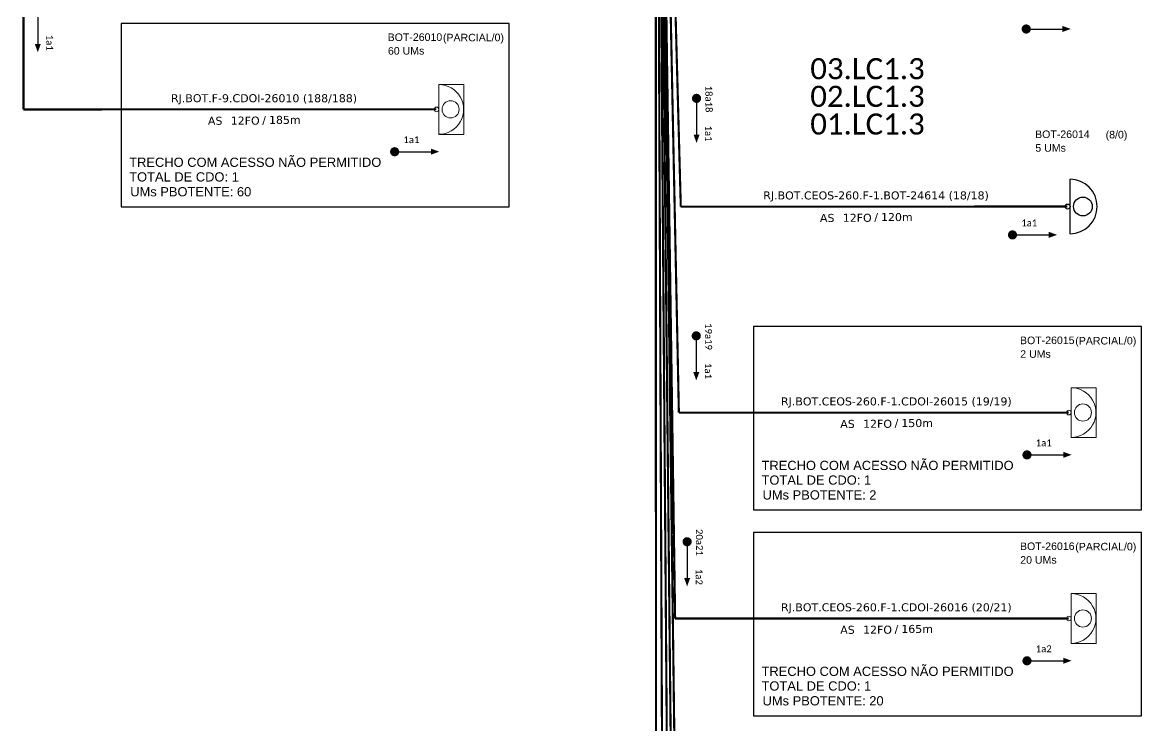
# Model space of a CAD drawing. Extents: x 35688 to 45186, y 3284 to 5132.
# Drawn here: x 44743 to 44987.6, y 3507.1 to 3660.8 of the extents above; entities that cross this region are included whole.
import ezdxf
from ezdxf.enums import TextEntityAlignment as Align

# ---------------------------------------------------------------- set-up
doc = ezdxf.new("R2010")
doc.units = ezdxf.units.DM
doc.header["$MEASUREMENT"] = 0
doc.layers.add("20.0-LEGENDA DOS CDO'S", color=1, linetype='Continuous', lineweight=0)
doc.layers.add('40.1-ETIQUETAS', color=1, linetype='Continuous', lineweight=20)
for name, color, linetype in [('30.4-Selo', 7, 'Continuous'), ('CAP a instalar', 1, 'Continuous'), ('label_cabos', 7, 'Continuous'), ('SETA', 7, 'Continuous')]:
    doc.layers.add(name, color=color, linetype=linetype)
doc.styles.add('ARIAL', font='arial.ttf')
doc.styles.add('siredit', font='verdana.ttf')
doc.linetypes.add('FENCELINE1', pattern='A,0.25,-0.1,[133,ltypeshp.shx,S=0.1,R=0,X=-0.1,Y=0],-0.1,1', length=1.45)

# ---------------------------------------------------------------- blocks, each defined once
blk = doc.blocks.new('CDOE-TEXTO PADRÃO')
at = {"layer": "20.0-LEGENDA DOS CDO'S", "color": 0, "style": 'ARIAL'}
for tag, p in [('CDO_N', (0.493728578091, 7.386782050132999)), ('CORDOALHA', (0.50003272295, 4.325541555881999)), ('SAP', (0.50549942255, 1.670954406261)), ('SPLITER_1', (0.5878003835680001, -0.914833843708)), ('SPLITER_2', (0.6047192811970001, -3.549647033214998)), ('(XX-XX_F)S', (0.540888845921, -8.291952311993)), ('(XX-XX_L)S', (0.5461066365240002, -10.8256752491)), ('UMS', (0.5461066365240002, -13.148704111576))]:
    blk.add_attdef(tag, p, '', height=1.699859509058, rotation=0.117991604298, dxfattribs=at)
blk.add_attdef('FIBRAS_UTILIZADAS', text='', height=1.699859509058, rotation=0.117991604298, dxfattribs=at).set_placement((19.766620337963, 7.426471590996), align=Align.CENTER)
blk = doc.blocks.new('ETIQUETA_RS5F')
at = {"layer": '40.1-ETIQUETAS', "color": 0, "style": 'siredit'}
blk.add_text('/', height=1.5, dxfattribs=at).set_placement((1.549003768403999, -1.954241996242999), align=Align.MIDDLE_RIGHT)
for tag, p in [('ETIQUETA_R_PRIMARIA', (1.183185704455, 4.104300005362)), ('ETIQUETA_R_SECUNDARIA', (1.183185704455, 2.104300005362)), ('F_ATIVAS/F_MORTAS', (1.112003950762, -4.244905073341))]:
    blk.add_attdef(tag, text='', height=1.5, dxfattribs=at).set_placement(p, align=Align.MIDDLE_CENTER)
for tag, p in [('TIPO_CABO', (-6.615505561655, -2.115119524237)), ('CAP_CABO', (0.366609137497, -2.092994078244))]:
    blk.add_attdef(tag, text='', height=1.5, dxfattribs=at).set_placement(p, align=Align.MIDDLE_RIGHT)
blk.add_attdef('METROS', text='', height=1.5, dxfattribs=at).set_placement((2.112003950761999, -1.954241996242999), align=Align.MIDDLE_LEFT)
for tag, p in [('FUSÃO_1', (0.8177571882649999, -8.387413705695998)), ('FUSÃO_2', (0.8177571882649999, -10.598796407304)), ('FUSÃO_3', (0.8177571882649999, -12.933033763959)), ('FUSÃO_4', (0.8177571882649999, -15.144416397489)), ('FUSÃO_5', (0.8177571882649999, -17.158649813296))]:
    blk.add_attdef(tag, text='', height=1.5, dxfattribs=at).set_placement(p, align=Align.CENTER)
blk = doc.blocks.new('CDOE POSTE_')
at = {"color": 1}
blk.add_line((12.91824120286765, -5.494386851787567), (-2.380494296514371, -5.494386851787567), dxfattribs=at)
for centre, radius in [((5.268873512781283, -1.860900461672372), 2.638594904701421), ((5.271834552324435, -6.20244950056076), 0.7080687362826922)]:
    blk.add_circle(centre, radius, dxfattribs=at)
blk.add_arc((5.268873512781283, -5.494386851787567), 7.64936779076234, 0, 180, dxfattribs=at)

msp = doc.modelspace()

# ---------------------------------------------------------------- linework, layer by layer
at = {"const_width": 1}
for points in [[(44961.84521795498, 3659.383476894582, 1), (44962.84521795499, 3659.383476894582, 1)], [(44890.29654411742, 3644.725374763727, 1), (44890.29546708895, 3643.725375343717, 1)], [(44823.82683712208, 3632.564681010809, 1), (44824.82683712208, 3632.564681010809, 1)], [(44958.84521795498, 3614.383476894582, 1), (44959.84521795499, 3614.383476894582, 1)], [(44890.2370005008, 3592.822388699099, 1), (44890.23592347233, 3591.822389279088, 1)], [(44962.00974166983, 3566.304462760544, 1), (44963.00974166983, 3566.304462760544, 1)], [(44888.2370005008, 3547.822388699099, 1), (44888.23592347233, 3546.822389279088, 1)], [(44962.00974166983, 3521.304462760544, 1), (44963.00974166983, 3521.304462760544, 1)]]:
    msp.add_lwpolyline(points, format="xyb", close=True, dxfattribs=at)
at = {"layer": '40.1-ETIQUETAS', "color": 8}
for points in [[(44833.96447216317, 3647.258554777286), (44839.41106841215, 3647.258554777286), (44839.41106841215, 3636.358558829053), (44833.96447216317, 3636.358558829053)], [(44972.14737671092, 3580.99833652702), (44977.5939729599, 3580.99833652702), (44977.5939729599, 3570.098340578787), (44972.14737671092, 3570.098340578787)], [(44972.14737671092, 3535.99833652702), (44977.5939729599, 3535.99833652702), (44977.5939729599, 3525.098340578787), (44972.14737671092, 3525.098340578787)]]:
    msp.add_lwpolyline(points, close=True, dxfattribs=at)
for centre, major_axis, ratio, start_param, end_param in [((44833.96447216161, 3641.819850093907), (-3.845744953281489, 3.845744953281489), 0.999999999999993, 2.356194490192341, 5.497787143782134), ((44833.46103923227, 3641.817744793175), (-0.3559838987511599, 0.3559838987511599), 0.9999999999988438, 2.356194490191767, 8.639379797371353), ((44836.5478829663, 3641.819850093907), (1.326562314177784, 1.326562314177784), 0.9999999999999262, 3.926990816987278, 10.21017612416686), ((44972.14737670936, 3575.559631843642), (-3.845744953281489, 3.845744953281489), 0.999999999999993, 2.356194490192341, 5.497787143782134), ((44971.64394378002, 3575.55752654291), (-0.3559838987511599, 0.3559838987511599), 0.9999999999988438, 2.356194490191767, 8.639379797371353), ((44974.73078751405, 3575.559631843642), (1.326562314177784, 1.326562314177784), 0.9999999999999262, 3.926990816987278, 10.21017612416686), ((44972.14737670936, 3530.559631843642), (-3.845744953281489, 3.845744953281489), 0.999999999999993, 2.356194490192341, 5.497787143782134), ((44974.73078751405, 3530.559631843642), (1.326562314177784, 1.326562314177784), 0.9999999999999262, 3.926990816987278, 10.21017612416686), ((44971.64394378002, 3530.55752654291), (-0.3559838987511599, 0.3559838987511599), 0.9999999999988438, 2.356194490191767, 8.639379797371353)]:
    msp.add_ellipse(centre, major_axis=major_axis, ratio=ratio, start_param=start_param, end_param=end_param, dxfattribs=at)
at = {"layer": 'CAP a instalar', "color": 8, "linetype": 'FENCELINE1', "ltscale": 7, "const_width": 0.46656}
for points in [[(44743.20605284861, 3821.80696529192), (44743.20605284861, 3641.80696529192)], [(44881.38435238772, 3821.857468751749), (44881.44294534923, 3305.546753489645)], [(44885.6166967663, 3530.54686976376), (44881.38435238772, 3821.857468751749)], [(44883.40508095274, 3350.54698783507), (44881.38665489204, 3821.857468751749)], [(44886.43462336521, 3575.52348717902), (44881.38665489204, 3821.857468751749)], [(44885.69022450421, 3485.54698783507), (44881.38665489204, 3821.857468751749)], [(44885.30084319778, 3440.578766513765), (44881.38665489204, 3821.857468751749)], [(44884.62667210081, 3395.546747122683), (44881.38665489204, 3821.857468751749)], [(44743.20605284861, 3641.80696529192), (44833.46103923227, 3641.817744793175)], [(44745.20605284861, 3641.807204159637), (44745.20605284861, 3641.80696529192)], [(44747.20605284861, 3641.807443027354), (44747.20605284861, 3641.80696529192)], [(44886.43462336521, 3575.52348717902), (44971.64394378002, 3575.55752654291)], [(44885.6166967663, 3530.54686976376), (44971.64394378002, 3530.55752654291)]]:
    msp.add_lwpolyline(points, dxfattribs=at)
at = {"layer": 'CAP a instalar', "linetype": 'FENCELINE1', "ltscale": 7, "const_width": 0.46656}
for points in [[(44886.8539442638, 3620.550208563825), (44881.38665489204, 3821.857468751749)], [(44886.8539442638, 3620.550208563825), (44971.35710152754, 3620.589050071682)]]:
    msp.add_lwpolyline(points, dxfattribs=at)
at = {"layer": 'CAP a instalar', "color": 3}
for points in [[(44849.3748394077, 3660.613684002581), (44764.5815551532, 3660.613684002581), (44764.5815551532, 3620.547208888418), (44849.3748394077, 3620.547208888418)], [(44987.55774395545, 3594.353465752316), (44902.76445970095, 3594.353465752316), (44902.76445970095, 3554.286990638153), (44987.55774395545, 3554.286990638153)], [(44987.55774395545, 3549.353465752316), (44902.76445970095, 3549.353465752316), (44902.76445970095, 3509.286990638153), (44987.55774395545, 3509.286990638153)]]:
    msp.add_lwpolyline(points, close=True, dxfattribs=at)
at = {"layer": 'SETA'}
for points in [[(44746.33394826324, 3664.0501013076), (44746.32468914192, 3655.453192020696)], [(44962.34521795499, 3659.383476894582), (44970.94213222806, 3659.383476894582)], [(44890.29600560319, 3644.225375053719), (44890.28674648186, 3635.628465766816)], [(44824.32683712208, 3632.564681010809), (44832.92375139516, 3632.564681010809)], [(44959.34521795499, 3614.383476894582), (44967.94213222806, 3614.383476894582)], [(44890.23646198657, 3592.322388989091), (44890.22720286524, 3583.725479702187)], [(44962.50974166983, 3566.304462760544), (44971.10665594291, 3566.304462760544)], [(44888.23646198657, 3547.322388989091), (44888.22720286524, 3538.725479702187)], [(44962.50974166983, 3521.304462760544), (44971.10665594291, 3521.304462760544)]]:
    msp.add_lwpolyline(points, dxfattribs=at)
for points in [[(44970.25222315184, 3660.063376706352), (44972.08445476342, 3659.396710039686), (44970.25222315184, 3658.730043373019)], [(44747.00533161106, 3656.142368425326), (44746.33669196547, 3654.310855895404), (44745.67199905105, 3656.14380446327)], [(44890.96738895101, 3636.317642171446), (44890.29874930541, 3634.486129641523), (44889.634056391, 3636.31907820939)], [(44832.23384231894, 3633.244580822579), (44834.06607393052, 3632.577914155913), (44832.23384231894, 3631.911247489246)], [(44967.25222315184, 3615.063376706352), (44969.08445476342, 3614.396710039686), (44967.25222315184, 3613.730043373019)], [(44890.90784533439, 3584.414656106817), (44890.23920568879, 3582.583143576895), (44889.57451277438, 3584.416092144761)], [(44970.41674686669, 3566.984362572314), (44972.24897847827, 3566.317695905648), (44970.41674686669, 3565.651029238981)], [(44888.90784533439, 3539.414656106817), (44888.23920568879, 3537.583143576895), (44887.57451277438, 3539.416092144761)], [(44970.41674686669, 3521.984362572314), (44972.24897847827, 3521.317695905648), (44970.41674686669, 3520.651029238981)]]:
    msp.add_solid(points, dxfattribs=at)

# ---------------------------------------------------------------- block references
at = {"layer": '40.1-ETIQUETAS', "color": 8}
ref = msp.add_blockref('CDOE-TEXTO PADRÃO', (44829.88653304213, 3645.697206013272), dxfattribs=dict(at, xscale=0.9720000028610228, yscale=0.9720000028610228, zscale=0.9720000028610228))
ref.add_attrib('CDO_N', 'BOT-26010', (44822.79512535566, 3656.764078520605), dxfattribs={"layer": "20.0-LEGENDA DOS CDO'S", "color": 0, "height": 1.6522634428045, "rotation": 0.1179916043064275, "style": 'ARIAL'})
ref.add_attrib('CORDOALHA', '60 UMs', (44822.85608004564, 3653.784542553493), dxfattribs={"layer": "20.0-LEGENDA DOS CDO'S", "color": 0, "height": 1.6522634428045, "rotation": 0.1179916043064275, "style": 'ARIAL'})
ref.add_attrib('FIBRAS_UTILIZADAS', '          (PARCIAL/0)', dxfattribs={"layer": "20.0-LEGENDA DOS CDO'S", "color": 0, "height": 1.6522634428045, "rotation": 0.1179916043064275, "style": 'ARIAL'}).set_placement((44838.34010999435, 3656.687084369728), align=Align.CENTER)
ref = msp.add_blockref('ETIQUETA_RS5F', (44794.39558356407, 3641.804980409194), dxfattribs=dict(at, xscale=1.16639998499977, yscale=1.16639998499977, zscale=1.16639998499977))
ref.add_attrib('ETIQUETA_R_SECUNDARIA', 'RJ.BOT.F-9.CDOI-26010 (188/188)', dxfattribs={"layer": '30.4-Selo', "color": 0, "height": 1.7495999785515, "style": 'siredit'}).set_placement((44795.77565135223, 3644.259435907806), align=Align.MIDDLE_CENTER)
ref.add_attrib('TIPO_CABO', 'AS', dxfattribs={"color": 0, "height": 1.7495999785515, "style": 'siredit'}).set_placement((44786.6792579761, 3639.337905026409), align=Align.MIDDLE_RIGHT)
ref.add_attrib('CAP_CABO', '12FO', dxfattribs={"color": 0, "height": 1.7495999785515, "style": 'siredit'}).set_placement((44794.82319645672, 3639.363712148545), align=Align.MIDDLE_RIGHT)
ref.add_attrib('METROS', '185m', dxfattribs={"color": 0, "height": 1.7495999785515, "style": 'siredit'}).set_placement((44796.85902494049, 3639.525552575324), align=Align.MIDDLE_LEFT)
at = {"layer": '40.1-ETIQUETAS'}
ref = msp.add_blockref('ETIQUETA_RS5F', (44928.14032944485, 3620.565057447008), dxfattribs=dict(at, xscale=1.16639998499977, yscale=1.16639998499977, zscale=1.16639998499977))
ref.add_attrib('ETIQUETA_R_SECUNDARIA', 'RJ.BOT.CEOS-260.F-1.BOT-24614 (18/18)', dxfattribs={"color": 0, "height": 1.7495999785515, "style": 'siredit'}).set_placement((44929.52039723301, 3623.019512945621), align=Align.MIDDLE_CENTER)
ref.add_attrib('TIPO_CABO', 'AS', dxfattribs={"color": 0, "height": 1.7495999785515, "style": 'siredit'}).set_placement((44920.42400385688, 3618.097982064223), align=Align.MIDDLE_RIGHT)
ref.add_attrib('CAP_CABO', '12FO', dxfattribs={"color": 0, "height": 1.7495999785515, "style": 'siredit'}).set_placement((44928.5679423375, 3618.123789186359), align=Align.MIDDLE_RIGHT)
ref.add_attrib('METROS', '120m', dxfattribs={"color": 0, "height": 1.7495999785515, "style": 'siredit'}).set_placement((44930.60377082127, 3618.285629613139), align=Align.MIDDLE_LEFT)
at = {"layer": '40.1-ETIQUETAS', "color": 8}
ref = msp.add_blockref('CDOE-TEXTO PADRÃO', (44968.06943758988, 3579.436987763007), dxfattribs=dict(at, xscale=0.9720000028610228, yscale=0.9720000028610228, zscale=0.9720000028610228))
ref.add_attrib('CDO_N', 'BOT-26015', (44960.97802990341, 3590.50386027034), dxfattribs={"layer": "20.0-LEGENDA DOS CDO'S", "color": 0, "height": 1.6522634428045, "rotation": 0.1179916043064274, "style": 'ARIAL'})
ref.add_attrib('CORDOALHA', '2 UMs', (44961.03898459339, 3587.524324303228), dxfattribs={"layer": "20.0-LEGENDA DOS CDO'S", "color": 0, "height": 1.6522634428045, "rotation": 0.1179916043064274, "style": 'ARIAL'})
ref.add_attrib('FIBRAS_UTILIZADAS', '          (PARCIAL/0)', dxfattribs={"layer": "20.0-LEGENDA DOS CDO'S", "color": 0, "height": 1.6522634428045, "rotation": 0.1179916043064274, "style": 'ARIAL'}).set_placement((44976.5230145421, 3590.426866119463), align=Align.CENTER)
ref = msp.add_blockref('ETIQUETA_RS5F', (44932.57848811182, 3575.544762158929), dxfattribs=dict(at, xscale=1.16639998499977, yscale=1.16639998499977, zscale=1.16639998499977))
ref.add_attrib('ETIQUETA_R_SECUNDARIA', 'RJ.BOT.CEOS-260.F-1.CDOI-26015 (19/19)', dxfattribs={"layer": '30.4-Selo', "color": 0, "height": 1.7495999785515, "style": 'siredit'}).set_placement((44933.95855589998, 3577.999217657541), align=Align.MIDDLE_CENTER)
ref.add_attrib('TIPO_CABO', 'AS', dxfattribs={"color": 0, "height": 1.7495999785515, "style": 'siredit'}).set_placement((44924.86216252385, 3573.077686776144), align=Align.MIDDLE_RIGHT)
ref.add_attrib('CAP_CABO', '12FO', dxfattribs={"color": 0, "height": 1.7495999785515, "style": 'siredit'}).set_placement((44933.00610100447, 3573.10349389828), align=Align.MIDDLE_RIGHT)
ref.add_attrib('METROS', '150m', dxfattribs={"color": 0, "height": 1.7495999785515, "style": 'siredit'}).set_placement((44935.04192948824, 3573.265334325059), align=Align.MIDDLE_LEFT)
ref = msp.add_blockref('CDOE-TEXTO PADRÃO', (44968.06943758988, 3534.436987763007), dxfattribs=dict(at, xscale=0.9720000028610228, yscale=0.9720000028610228, zscale=0.9720000028610228))
ref.add_attrib('CDO_N', 'BOT-26016', (44960.97802990341, 3545.50386027034), dxfattribs={"layer": "20.0-LEGENDA DOS CDO'S", "color": 0, "height": 1.6522634428045, "rotation": 0.1179916043064274, "style": 'ARIAL'})
ref.add_attrib('CORDOALHA', '20 UMs', (44961.03898459339, 3542.524324303228), dxfattribs={"layer": "20.0-LEGENDA DOS CDO'S", "color": 0, "height": 1.6522634428045, "rotation": 0.1179916043064274, "style": 'ARIAL'})
ref.add_attrib('FIBRAS_UTILIZADAS', '          (PARCIAL/0)', dxfattribs={"layer": "20.0-LEGENDA DOS CDO'S", "color": 0, "height": 1.6522634428045, "rotation": 0.1179916043064274, "style": 'ARIAL'}).set_placement((44976.5230145421, 3545.426866119463), align=Align.CENTER)
ref = msp.add_blockref('ETIQUETA_RS5F', (44932.57848811182, 3530.544762158929), dxfattribs=dict(at, xscale=1.16639998499977, yscale=1.16639998499977, zscale=1.16639998499977))
ref.add_attrib('ETIQUETA_R_SECUNDARIA', 'RJ.BOT.CEOS-260.F-1.CDOI-26016 (20/21)', dxfattribs={"layer": '30.4-Selo', "color": 0, "height": 1.7495999785515, "style": 'siredit'}).set_placement((44933.95855589998, 3532.999217657541), align=Align.MIDDLE_CENTER)
ref.add_attrib('TIPO_CABO', 'AS', dxfattribs={"color": 0, "height": 1.7495999785515, "style": 'siredit'}).set_placement((44924.86216252385, 3528.077686776144), align=Align.MIDDLE_RIGHT)
ref.add_attrib('CAP_CABO', '12FO', dxfattribs={"color": 0, "height": 1.7495999785515, "style": 'siredit'}).set_placement((44933.00610100447, 3528.10349389828), align=Align.MIDDLE_RIGHT)
ref.add_attrib('METROS', '165m', dxfattribs={"color": 0, "height": 1.7495999785515, "style": 'siredit'}).set_placement((44935.04192948824, 3528.265334325059), align=Align.MIDDLE_LEFT)
at = {"layer": 'label_cabos', "color": 1}
ref = msp.add_blockref('CDOE-TEXTO PADRÃO', (44971.37280159546, 3624.47929079303), dxfattribs=dict(at, xscale=0.9720000028610228, yscale=0.9720000028610228, zscale=0.9720000028610228))
ref.add_attrib('CDO_N', 'BOT-26014', (44964.28139390899, 3635.546163300364), dxfattribs={"layer": "20.0-LEGENDA DOS CDO'S", "color": 0, "height": 1.6522634428045, "rotation": 0.1179916043064279, "style": 'ARIAL'})
ref.add_attrib('CORDOALHA', '5 UMs', (44964.34234859897, 3632.566627333252), dxfattribs={"layer": "20.0-LEGENDA DOS CDO'S", "color": 0, "height": 1.6522634428045, "rotation": 0.1179916043064279, "style": 'ARIAL'})
ref.add_attrib('FIBRAS_UTILIZADAS', '       (8/0)', dxfattribs={"layer": "20.0-LEGENDA DOS CDO'S", "color": 0, "height": 1.6522634428045, "rotation": 0.1179916043064279, "style": 'ARIAL'}).set_placement((44979.82637854768, 3635.469169149487), align=Align.CENTER)
at = {"layer": 'label_cabos', "xscale": 0.7775999903678894, "yscale": 0.7775999903678894, "zscale": 0.7775999903678894, "rotation": 270}
msp.add_blockref('CDOE POSTE_', (44976.18012619944, 3624.688428568791), dxfattribs=at)

# ---------------------------------------------------------------- texts
at = {"color": 3, "style": 'ARIAL'}
for s, p in [('TRECHO COM ACESSO NÃO PERMITIDO', (44766.31813997999, 3629.256220850566)), ('TOTAL DE CDO: 1', (44766.31802320894, 3626.057687314401)), ('UMs PBOTENTE: 60', (44766.53825045541, 3622.813970002331)), ('TRECHO COM ACESSO NÃO PERMITIDO', (44904.50104452774, 3562.996002600301)), ('TOTAL DE CDO: 1', (44904.50092775669, 3559.797469064136)), ('UMs PBOTENTE: 2', (44904.72115500316, 3556.553751752066)), ('TRECHO COM ACESSO NÃO PERMITIDO', (44904.50104452774, 3517.996002600301)), ('TOTAL DE CDO: 1', (44904.50092775669, 3514.797469064136)), ('UMs PBOTENTE: 20', (44904.72115500316, 3511.553751752066))]:
    msp.add_text(s, height=2.016617617148047, dxfattribs=at).set_placement(p)
at = {"char_height": 1.5, "width": 25.35879032220337, "attachment_point": 5}
for s, insert, rotation in [('\\C7;\\fCalibri|b0|i0|c0|p34;1a1', (44748.95205563818, 3656.365669535127), 269.93829080301015), ('\\C7;\\fCalibri|b0|i0|c0|p34;18a18', (44892.9797264517, 3644.075775030822), 270.6665877560863), ('\\C7;\\fCalibri|b0|i0|c0|p34;1a1', (44892.91411297813, 3636.540943281247), 269.93829080301015), ('\\C7;\\fCalibri|b0|i0|c0|p34;19a19', (44892.92018283508, 3592.172788966193), 270.6665877560863), ('\\C7;\\fCalibri|b0|i0|c0|p34;1a1', (44892.85456936151, 3584.637957216618), 269.93829080301015), ('\\C7;\\fCalibri|b0|i0|c0|p34;20a21 ', (44890.92018283508, 3547.172788966193), 270.6665877560863), ('\\C7;\\fCalibri|b0|i0|c0|p34;1a2', (44890.85456936151, 3539.637957216618), 269.93829080301015)]:
    msp.add_mtext(s, dxfattribs=dict(at, insert=insert, rotation=rotation))
at = {"color": 3, "char_height": 4.603691186865093, "width": 230.4001747219763, "attachment_point": 5}
for s, insert in [('\\fCalibri|b0|i0|c0|p34;03.LC1.3', (44927.65913075059, 3650.68643588986)), ('\\fCalibri|b0|i0|c0|p34;02.LC1.3', (44927.65913075059, 3644.649596976377)), ('\\fCalibri|b0|i0|c0|p34;01.LC1.3', (44927.65913075059, 3638.595385864581))]:
    msp.add_mtext(s, dxfattribs=dict(at, insert=insert))
at = {"char_height": 1.5, "width": 25.35879032220337, "attachment_point": 5}
for s, insert in [('\\C7;\\fCalibri|b0|i0|c0|p34;1a1', (44827.98102157618, 3635.191063218966)), ('\\C7;\\fCalibri|b0|i0|c0|p34;1a1', (44962.99940240908, 3617.009859102739)), ('\\C7;\\fCalibri|b0|i0|c0|p34;1a1', (44966.16392612393, 3568.930844968701)), ('\\C7;\\fCalibri|b0|i0|c0|p34;1a2', (44966.16392612393, 3523.930844968701))]:
    msp.add_mtext(s, dxfattribs=dict(at, insert=insert))

doc.saveas('drawing.dxf')
